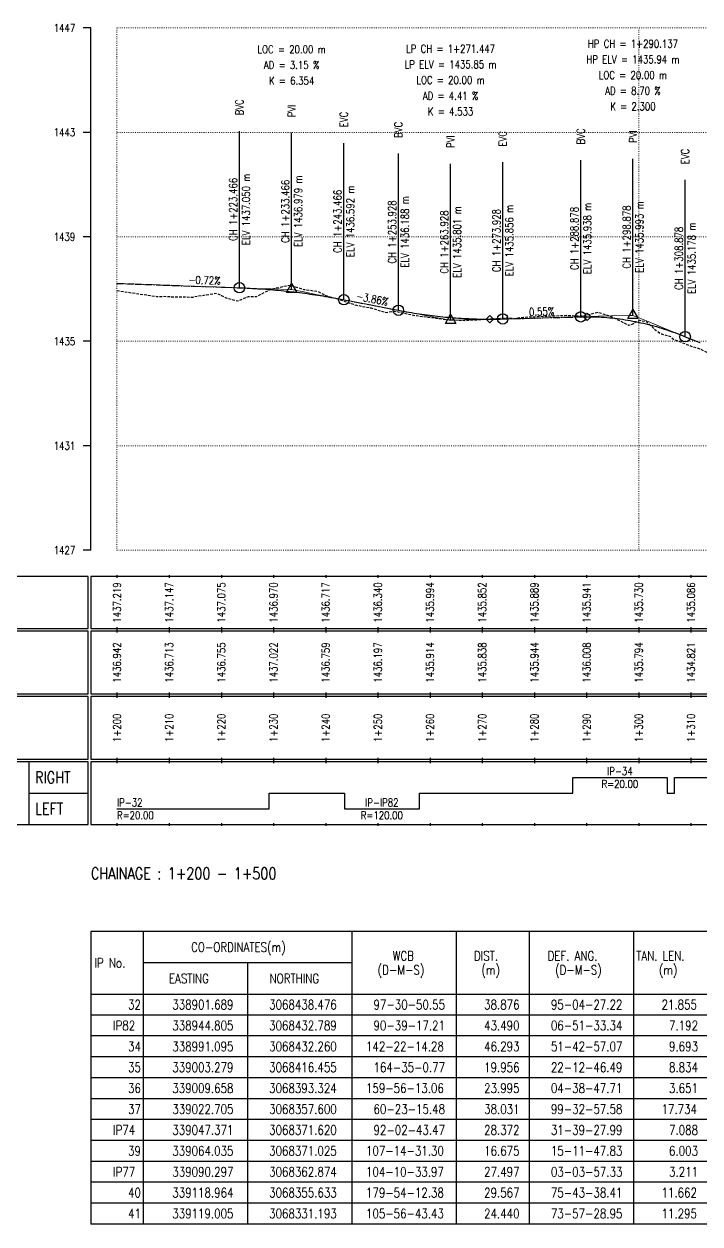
# Model space of a CAD drawing. Extents: x 337736 to 342002, y 3067251 to 3069533.
# Drawn here: x 339757.6 to 339887.1, y 3067258.7 to 3067488.5 of the extents above; entities that cross this region are included whole.
import ezdxf
from ezdxf.enums import TextEntityAlignment as Align

# ---------------------------------------------------------------- set-up
doc = ezdxf.new("R2010")
doc.units = 0
doc.header["$MEASUREMENT"] = 0
for name, pattern in [('Center', [2, 1.25, -0.25, 0.25, -0.25]), ('Dashed', [0.75, 0.5, -0.25]), ('Dot', [0.25, 0, -0.25])]:
    doc.linetypes.add(name, pattern=pattern)
for name, color, linetype, lineweight in [('Chainage Range', 7, 'Continuous', 25), ('Grids', 9, 'Dot', 13), ('Vertical Alignment', 5, 'Center', 30), ('VIP Line', 2, 'Continuous', 5)]:
    doc.layers.add(name, color=color, linetype=linetype, lineweight=lineweight)
for name, color, linetype in [('Chainage_TXT', 7, 'Continuous'), ('DesignRL_TXT', 5, 'Continuous'), ('ExistRL_TXT', 3, 'Continuous'), ('GL', 3, 'Dashed'), ('Grade Text', 7, 'Continuous'), ('HC_Data', 7, 'Continuous'), ('HL Point', 2, 'Continuous'), ('Horizontal Alignment', 7, 'Continuous'), ('Scale Line', 1, 'Continuous'), ('Title Box Text', 7, 'Continuous'), ('TitleBox', 7, 'Continuous'), ('VIP Mark', 7, 'Continuous')]:
    doc.layers.add(name, color=color, linetype=linetype)
doc.styles.get("Standard").update_dxf_attribs({"font": 'simplex.shx'})

msp = doc.modelspace()

# ---------------------------------------------------------------- linework, layer by layer
at = {"layer": 'GL', "flags": 128}
msp.add_lwpolyline([(339775.39, 3067437.44), (339778.87, 3067436.93), (339782.97, 3067436.34), (339783.69, 3067436.3), (339784.27, 3067436.37), (339786.12, 3067436.26), (339789.98, 3067436.2), (339790.25, 3067436.29), (339794.48, 3067436.95), (339795.39, 3067436.51), (339796.12, 3067436.14), (339798.49, 3067435.46), (339800.58, 3067436.33), (339802.11, 3067436.33), (339804.93, 3067437.75), (339808.55, 3067438.5), (339808.86, 3067438.4), (339811.18, 3067437.68), (339813.84, 3067437.3), (339815.39, 3067436.53), (339815.63, 3067436.41), (339817.83, 3067435.79), (339821.29, 3067434.64), (339824.01, 3067434.14), (339826.9, 3067433.26), (339828.6, 3067433.5), (339832.67, 3067432.65), (339835.39, 3067432.3), (339838.58, 3067431.9), (339839.32, 3067431.87), (339842.05, 3067431.74), (339846.5, 3067431.98), (339850.18, 3067432.23), (339851.52, 3067432.13), (339853.3, 3067432.37), (339855.39, 3067432.45), (339856.99, 3067432.52), (339861.49, 3067432.71), (339863.35, 3067432.6), (339864.76, 3067432.62), (339867.59, 3067433.31), (339870.07, 3067432.48), (339873.46, 3067430.84), (339873.95, 3067430.95), (339874.27, 3067431.11), (339875.39, 3067431.7), (339875.58, 3067431.8), (339876.89, 3067431.46), (339878.69, 3067429.79), (339879.75, 3067429.14), (339881.47, 3067428.65), (339882.11, 3067428.1), (339885.44, 3067426.82), (339887.16, 3067426.28), (339889.75, 3067424.96), (339892.23, 3067424.06), (339894.72, 3067423.27), (339895.39, 3067422.85), (339895.96, 3067422.51), (339896.57, 3067422.48), (339896.79, 3067422.3), (339897.95, 3067423.15), (339901.36, 3067421.23), (339903.63, 3067420.4), (339907.68, 3067415.84), (339908.94, 3067415.26), (339912.41, 3067413.81), (339914.84, 3067412.25), (339915.39, 3067411.92), (339917.37, 3067410.81), (339917.48, 3067410.75), (339917.64, 3067410.68), (339921.03, 3067409.95), (339924.17, 3067409.22), (339925.66, 3067409.53), (339926.87, 3067409.12), (339930.22, 3067408.42), (339931.71, 3067408.29), (339935.12, 3067407.33), (339935.26, 3067407.29), (339935.39, 3067407.28), (339936.54, 3067407.16), (339942.15, 3067406.76), (339942.77, 3067406.55), (339942.77, 3067406.68), (339944.04, 3067406.37), (339946.23, 3067406.5), (339948.18, 3067406.46), (339951.22, 3067406.69), (339951.67, 3067406.73), (339952.17, 3067406.8), (339953.03, 3067406.83), (339955.29, 3067406.95), (339955.39, 3067406.98), (339957.87, 3067407.47), (339959.32, 3067408.26), (339960.53, 3067408.3), (339962.26, 3067408.5), (339963.51, 3067408.78), (339967.03, 3067409.68), (339970.09, 3067410.47), (339970.27, 3067410.53), (339971.79, 3067411.85), (339973.67, 3067412.52), (339974.96, 3067412.79), (339975.39, 3067412.9), (339976.52, 3067413.2), (339978.91, 3067413.83), (339979.68, 3067414.04), (339981.11, 3067414.24), (339982.4, 3067414.65), (339984.25, 3067415.35), (339985.59, 3067415.87), (339985.97, 3067416.04), (339987.09, 3067416.86), (339987.12, 3067416.88), (339987.43, 3067417.01), (339990.01, 3067418.36), (339990.7, 3067418.79), (339990.71, 3067418.8), (339992.77, 3067419.15), (339993.18, 3067419.1), (339993.63, 3067419.02), (339995.39, 3067418.96), (339997.27, 3067418.9), (339998.86, 3067418.58), (339999.28, 3067418.48), (340001.67, 3067417.95), (340004.78, 3067417.13), (340005.9, 3067416.83), (340007.08, 3067416.61), (340009.65, 3067415.44), (340012.33, 3067414.22), (340015.32, 3067412.48), (340015.39, 3067412.45), (340017.19, 3067411.56), (340020.71, 3067410.07), (340021.63, 3067409.88), (340024.18, 3067409.49), (340024.97, 3067408.11), (340025.88, 3067407.28), (340027.93, 3067406.48), (340028.72, 3067405.28), (340029.81, 3067404.68), (340032.66, 3067402.74), (340033.31, 3067401.97), (340034.58, 3067401.75), (340035.39, 3067401.4), (340035.6, 3067401.3), (340037.14, 3067400.55), (340037.93, 3067400.29), (340038.26, 3067400.23), (340040.51, 3067398.61), (340041.6, 3067398.05), (340041.95, 3067397.88), (340042.78, 3067397.2), (340043.49, 3067396.64), (340045.56, 3067396.33), (340047.54, 3067395.66), (340047.72, 3067395.66), (340048.59, 3067395.37), (340050.71, 3067395.36), (340051.84, 3067395.35), (340053.7, 3067394.84), (340054.56, 3067394.73), (340055.39, 3067394.67), (340057.6, 3067394.61), (340059.43, 3067394.46), (340059.62, 3067394.47), (340060.16, 3067394.49), (340063.51, 3067394.87), (340064.44, 3067394.84), (340066.57, 3067395.51), (340067.89, 3067395.4), (340070.21, 3067395.21), (340073, 3067395), (340075.39, 3067395)], dxfattribs=at)
at = {"layer": 'Grids'}
for p, q in [((339775.39, 3067487.73), (340075.39, 3067487.73)), ((339775.39, 3067387.73), (339775.39, 3067487.73)), ((339875.39, 3067387.73), (339875.39, 3067487.73)), ((339775.39, 3067467.73), (340075.39, 3067467.73)), ((339775.39, 3067447.73), (340075.39, 3067447.73)), ((339775.39, 3067427.73), (340075.39, 3067427.73)), ((339775.39, 3067407.73), (340075.39, 3067407.73)), ((339775.39, 3067387.73), (340075.39, 3067387.73))]:
    msp.add_line(p, q, dxfattribs=at)
at = {"layer": 'HC_Data'}
for p, q in [((339780.39, 3067314.73), (339780.39, 3067302.73)), ((339820.39, 3067314.73), (339820.39, 3067302.73)), ((339840.39, 3067314.73), (339840.39, 3067302.73)), ((339854.39, 3067314.73), (339854.39, 3067302.73)), ((339874.39, 3067314.73), (339874.39, 3067302.73)), ((339820.39, 3067308.73), (339780.39, 3067308.73)), ((339800.39, 3067308.73), (339800.39, 3067302.73)), ((339770.39, 3067302.73), (339770.39, 3067258.73)), ((339780.39, 3067302.73), (339780.39, 3067258.73)), ((339800.39, 3067302.73), (339800.39, 3067258.73)), ((339820.39, 3067302.73), (339820.39, 3067258.73)), ((339840.39, 3067302.73), (339840.39, 3067258.73)), ((339854.39, 3067302.73), (339854.39, 3067258.73)), ((339874.39, 3067302.73), (339874.39, 3067258.73)), ((340002.39, 3067298.73), (339770.39, 3067298.73)), ((340002.39, 3067294.73), (339770.39, 3067294.73)), ((340002.39, 3067290.73), (339770.39, 3067290.73)), ((340002.39, 3067286.73), (339770.39, 3067286.73)), ((340002.39, 3067282.73), (339770.39, 3067282.73)), ((340002.39, 3067278.73), (339770.39, 3067278.73)), ((340002.39, 3067274.73), (339770.39, 3067274.73)), ((340002.39, 3067270.73), (339770.39, 3067270.73)), ((340002.39, 3067266.73), (339770.39, 3067266.73)), ((340002.39, 3067262.73), (339770.39, 3067262.73)), ((340002.39, 3067258.73), (339770.39, 3067258.73))]:
    msp.add_line(p, q, dxfattribs=at)
msp.add_lwpolyline([(339770.39, 3067314.73), (339770.39, 3067302.73), (340002.39, 3067302.73), (340002.39, 3067314.73), (339770.39, 3067314.73)], dxfattribs=at)
at = {"layer": 'HL Point'}
for points in [[(339846.13, 3067431.98), (339846.84, 3067432.69), (339847.55, 3067431.98), (339846.84, 3067431.27), (339846.13, 3067431.98)], [(339864.82, 3067432.44), (339865.53, 3067433.15), (339866.24, 3067432.44), (339865.53, 3067431.73), (339864.82, 3067432.44)]]:
    msp.add_lwpolyline(points, dxfattribs=at)
at = {"layer": 'Horizontal Alignment'}
msp.add_lwpolyline([(339775.39, 3067338.23), (339804.53, 3067338.23), (339804.53, 3067341.23), (339818.97, 3067341.23), (339818.97, 3067338.23), (339833.34, 3067338.23), (339833.34, 3067341.23), (339862.74, 3067341.23), (339862.74, 3067344.23), (339880.8, 3067344.23), (339880.8, 3067341.23), (339882.22, 3067341.23), (339882.22, 3067344.23), (339899.67, 3067344.23)], dxfattribs=at)
at = {"layer": 'Scale Line'}
for p, q in [((339770.39, 3067487.73), (339768.89, 3067487.73)), ((339770.39, 3067387.73), (339770.39, 3067487.73)), ((339770.39, 3067467.73), (339768.89, 3067467.73)), ((339770.39, 3067447.73), (339768.89, 3067447.73)), ((339770.39, 3067427.73), (339768.89, 3067427.73)), ((339770.39, 3067407.73), (339768.89, 3067407.73)), ((339770.39, 3067387.73), (339768.89, 3067387.73))]:
    msp.add_line(p, q, dxfattribs=at)
at = {"layer": 'TitleBox'}
for p, q in [((339775.39, 3067382.98), (339775.39, 3067382.48)), ((339785.39, 3067382.98), (339785.39, 3067382.48)), ((339795.39, 3067382.98), (339795.39, 3067382.48)), ((339805.39, 3067382.98), (339805.39, 3067382.48)), ((339815.39, 3067382.98), (339815.39, 3067382.48)), ((339825.39, 3067382.98), (339825.39, 3067382.48)), ((339835.39, 3067382.98), (339835.39, 3067382.48)), ((339845.39, 3067382.98), (339845.39, 3067382.48)), ((339855.39, 3067382.98), (339855.39, 3067382.48)), ((339865.39, 3067382.98), (339865.39, 3067382.48)), ((339875.39, 3067382.98), (339875.39, 3067382.48)), ((339885.39, 3067382.98), (339885.39, 3067382.48)), ((339775.39, 3067372.98), (339775.39, 3067372.48)), ((339775.39, 3067372.48), (339775.39, 3067371.98)), ((339785.39, 3067372.98), (339785.39, 3067372.48)), ((339785.39, 3067372.48), (339785.39, 3067371.98)), ((339795.39, 3067372.98), (339795.39, 3067372.48)), ((339795.39, 3067372.48), (339795.39, 3067371.98)), ((339805.39, 3067372.98), (339805.39, 3067372.48)), ((339805.39, 3067372.48), (339805.39, 3067371.98)), ((339815.39, 3067372.98), (339815.39, 3067372.48)), ((339815.39, 3067372.48), (339815.39, 3067371.98)), ((339825.39, 3067372.98), (339825.39, 3067372.48)), ((339825.39, 3067372.48), (339825.39, 3067371.98)), ((339835.39, 3067372.98), (339835.39, 3067372.48)), ((339835.39, 3067372.48), (339835.39, 3067371.98)), ((339845.39, 3067372.98), (339845.39, 3067372.48)), ((339845.39, 3067372.48), (339845.39, 3067371.98)), ((339855.39, 3067372.98), (339855.39, 3067372.48)), ((339855.39, 3067372.48), (339855.39, 3067371.98)), ((339865.39, 3067372.98), (339865.39, 3067372.48)), ((339865.39, 3067372.48), (339865.39, 3067371.98)), ((339875.39, 3067372.98), (339875.39, 3067372.48)), ((339875.39, 3067372.48), (339875.39, 3067371.98)), ((339885.39, 3067372.98), (339885.39, 3067372.48)), ((339885.39, 3067372.48), (339885.39, 3067371.98)), ((339775.39, 3067360.48), (339775.39, 3067359.98)), ((339785.39, 3067360.48), (339785.39, 3067359.98)), ((339795.39, 3067360.48), (339795.39, 3067359.98)), ((339805.39, 3067360.48), (339805.39, 3067359.98)), ((339815.39, 3067360.48), (339815.39, 3067359.98)), ((339825.39, 3067360.48), (339825.39, 3067359.98)), ((339835.39, 3067360.48), (339835.39, 3067359.98)), ((339845.39, 3067360.48), (339845.39, 3067359.98)), ((339855.39, 3067360.48), (339855.39, 3067359.98)), ((339865.39, 3067360.48), (339865.39, 3067359.98)), ((339875.39, 3067360.48), (339875.39, 3067359.98)), ((339885.39, 3067360.48), (339885.39, 3067359.98)), ((339775.39, 3067359.98), (339775.39, 3067359.48)), ((339785.39, 3067359.98), (339785.39, 3067359.48)), ((339795.39, 3067359.98), (339795.39, 3067359.48)), ((339805.39, 3067359.98), (339805.39, 3067359.48)), ((339815.39, 3067359.98), (339815.39, 3067359.48)), ((339825.39, 3067359.98), (339825.39, 3067359.48)), ((339835.39, 3067359.98), (339835.39, 3067359.48)), ((339845.39, 3067359.98), (339845.39, 3067359.48)), ((339855.39, 3067359.98), (339855.39, 3067359.48)), ((339865.39, 3067359.98), (339865.39, 3067359.48)), ((339875.39, 3067359.98), (339875.39, 3067359.48)), ((339885.39, 3067359.98), (339885.39, 3067359.48)), ((339758.56, 3067335.23), (339758.56, 3067347.23)), ((339775.39, 3067347.98), (339775.39, 3067347.48)), ((339775.39, 3067347.48), (339775.39, 3067346.98)), ((339785.39, 3067347.98), (339785.39, 3067347.48)), ((339785.39, 3067347.48), (339785.39, 3067346.98)), ((339795.39, 3067347.98), (339795.39, 3067347.48)), ((339795.39, 3067347.48), (339795.39, 3067346.98)), ((339805.39, 3067347.98), (339805.39, 3067347.48)), ((339805.39, 3067347.48), (339805.39, 3067346.98)), ((339815.39, 3067347.98), (339815.39, 3067347.48)), ((339815.39, 3067347.48), (339815.39, 3067346.98)), ((339825.39, 3067347.98), (339825.39, 3067347.48)), ((339825.39, 3067347.48), (339825.39, 3067346.98)), ((339835.39, 3067347.98), (339835.39, 3067347.48)), ((339835.39, 3067347.48), (339835.39, 3067346.98)), ((339845.39, 3067347.98), (339845.39, 3067347.48)), ((339845.39, 3067347.48), (339845.39, 3067346.98)), ((339855.39, 3067347.98), (339855.39, 3067347.48)), ((339855.39, 3067347.48), (339855.39, 3067346.98)), ((339865.39, 3067347.98), (339865.39, 3067347.48)), ((339865.39, 3067347.48), (339865.39, 3067346.98)), ((339875.39, 3067347.98), (339875.39, 3067347.48)), ((339875.39, 3067347.48), (339875.39, 3067346.98)), ((339885.39, 3067347.98), (339885.39, 3067347.48)), ((339885.39, 3067347.48), (339885.39, 3067346.98)), ((339758.56, 3067341.23), (339769.89, 3067341.23)), ((339775.39, 3067335.48), (339775.39, 3067334.98)), ((339785.39, 3067335.48), (339785.39, 3067334.98)), ((339795.39, 3067335.48), (339795.39, 3067334.98)), ((339805.39, 3067335.48), (339805.39, 3067334.98)), ((339815.39, 3067335.48), (339815.39, 3067334.98)), ((339825.39, 3067335.48), (339825.39, 3067334.98)), ((339835.39, 3067335.48), (339835.39, 3067334.98)), ((339845.39, 3067335.48), (339845.39, 3067334.98)), ((339855.39, 3067335.48), (339855.39, 3067334.98)), ((339865.39, 3067335.48), (339865.39, 3067334.98)), ((339875.39, 3067335.48), (339875.39, 3067334.98)), ((339885.39, 3067335.48), (339885.39, 3067334.98))]:
    msp.add_line(p, q, dxfattribs=at)
for points in [[(339769.89, 3067382.73), (339735.89, 3067382.73), (339735.89, 3067372.73), (339769.89, 3067372.73)], [(339770.39, 3067372.73), (340080.39, 3067372.73), (340080.39, 3067382.73), (339770.39, 3067382.73)], [(339769.89, 3067372.23), (339735.89, 3067372.23), (339735.89, 3067360.23), (339769.89, 3067360.23)], [(339770.39, 3067360.23), (340080.39, 3067360.23), (340080.39, 3067372.23), (339770.39, 3067372.23)], [(339769.89, 3067359.73), (339735.89, 3067359.73), (339735.89, 3067347.73), (339769.89, 3067347.73)], [(339770.39, 3067347.73), (340080.39, 3067347.73), (340080.39, 3067359.73), (339770.39, 3067359.73)], [(339769.89, 3067347.23), (339735.89, 3067347.23), (339735.89, 3067335.23), (339769.89, 3067335.23)], [(339770.39, 3067335.23), (340080.39, 3067335.23), (340080.39, 3067347.23), (339770.39, 3067347.23)]]:
    msp.add_lwpolyline(points, close=True, dxfattribs=at)
at = {"layer": 'Vertical Alignment'}
msp.add_lwpolyline([(339775.39, 3067438.83), (339778.87, 3067438.7), (339782.97, 3067438.56), (339783.69, 3067438.53), (339784.27, 3067438.51), (339786.12, 3067438.44), (339789.98, 3067438.3), (339790.25, 3067438.3), (339794.48, 3067438.14), (339795.39, 3067438.11), (339796.12, 3067438.08), (339798.49, 3067438), (339798.86, 3067437.99), (339799.36, 3067437.97), (339799.86, 3067437.95), (339800.36, 3067437.92), (339800.86, 3067437.9), (339801.36, 3067437.87), (339801.86, 3067437.84), (339802.36, 3067437.81), (339802.86, 3067437.78), (339803.36, 3067437.75), (339803.86, 3067437.71), (339804.36, 3067437.67), (339804.86, 3067437.63), (339805.36, 3067437.59), (339805.86, 3067437.54), (339806.36, 3067437.5), (339806.86, 3067437.45), (339807.36, 3067437.4), (339807.86, 3067437.35), (339808.36, 3067437.29), (339808.86, 3067437.23), (339809.36, 3067437.18), (339809.86, 3067437.12), (339810.36, 3067437.05), (339810.86, 3067436.99), (339811.36, 3067436.92), (339811.86, 3067436.86), (339812.36, 3067436.79), (339812.86, 3067436.71), (339813.36, 3067436.64), (339813.86, 3067436.56), (339814.36, 3067436.49), (339814.86, 3067436.41), (339815.36, 3067436.32), (339815.86, 3067436.24), (339816.36, 3067436.15), (339816.86, 3067436.07), (339817.36, 3067435.98), (339817.86, 3067435.89), (339818.36, 3067435.79), (339818.86, 3067435.7), (339818.86, 3067435.7), (339821.29, 3067435.23), (339824.01, 3067434.7), (339826.9, 3067434.14), (339828.6, 3067433.81), (339829.32, 3067433.67), (339829.82, 3067433.58), (339830.32, 3067433.49), (339830.82, 3067433.4), (339831.32, 3067433.31), (339831.82, 3067433.23), (339832.32, 3067433.14), (339832.82, 3067433.07), (339833.32, 3067432.99), (339833.82, 3067432.92), (339834.32, 3067432.85), (339834.82, 3067432.78), (339835.32, 3067432.71), (339835.82, 3067432.65), (339836.32, 3067432.59), (339836.82, 3067432.54), (339837.32, 3067432.48), (339837.82, 3067432.43), (339838.32, 3067432.38), (339838.82, 3067432.34), (339839.32, 3067432.29), (339839.82, 3067432.25), (339840.32, 3067432.22), (339840.82, 3067432.18), (339841.32, 3067432.15), (339841.82, 3067432.12), (339842.32, 3067432.09), (339842.82, 3067432.07), (339843.32, 3067432.05), (339843.82, 3067432.03), (339844.32, 3067432.02), (339844.82, 3067432), (339845.32, 3067431.99), (339845.82, 3067431.99), (339846.32, 3067431.98), (339846.82, 3067431.98), (339847.32, 3067431.98), (339847.82, 3067431.99), (339848.32, 3067431.99), (339848.82, 3067432), (339849.32, 3067432.02), (339849.32, 3067432.02), (339850.18, 3067432.04), (339851.52, 3067432.08), (339853.3, 3067432.12), (339855.39, 3067432.18), (339856.99, 3067432.23), (339861.49, 3067432.35), (339863.35, 3067432.4), (339864.27, 3067432.42), (339864.77, 3067432.44), (339865.27, 3067432.44), (339865.77, 3067432.44), (339866.27, 3067432.44), (339866.77, 3067432.43), (339867.27, 3067432.41), (339867.77, 3067432.39), (339868.27, 3067432.36), (339868.77, 3067432.33), (339869.27, 3067432.29), (339869.77, 3067432.25), (339870.27, 3067432.2), (339870.77, 3067432.14), (339871.27, 3067432.08), (339871.77, 3067432.02), (339872.27, 3067431.95), (339872.77, 3067431.87), (339873.27, 3067431.79), (339873.77, 3067431.7), (339874.27, 3067431.61), (339874.77, 3067431.51), (339875.27, 3067431.41), (339875.77, 3067431.3), (339876.27, 3067431.19), (339876.77, 3067431.07), (339877.27, 3067430.94), (339877.77, 3067430.81), (339878.27, 3067430.68), (339878.77, 3067430.54), (339879.27, 3067430.39), (339879.77, 3067430.24), (339880.27, 3067430.08), (339880.77, 3067429.92), (339881.27, 3067429.75), (339881.77, 3067429.57), (339882.27, 3067429.39), (339882.77, 3067429.21), (339883.27, 3067429.02), (339883.77, 3067428.82), (339884.27, 3067428.62), (339884.27, 3067428.62), (339885.44, 3067428.15), (339887.16, 3067427.45)], dxfattribs=at)
at = {"layer": 'VIP Line'}
msp.add_lwpolyline([(339775.39, 3067438.83), (339778.87, 3067438.7), (339782.97, 3067438.56), (339783.69, 3067438.53), (339784.27, 3067438.51), (339786.12, 3067438.44), (339789.98, 3067438.3), (339790.25, 3067438.3), (339794.48, 3067438.14), (339795.39, 3067438.11), (339796.12, 3067438.08), (339798.49, 3067438), (339800.58, 3067437.92), (339802.11, 3067437.87), (339804.93, 3067437.77), (339808.55, 3067437.64), (339808.86, 3067437.63), (339811.18, 3067437.18), (339813.84, 3067436.66), (339815.39, 3067436.37), (339815.63, 3067436.32), (339817.83, 3067435.89), (339821.29, 3067435.23), (339824.01, 3067434.7), (339826.9, 3067434.14), (339828.6, 3067433.81), (339832.67, 3067433.03), (339835.39, 3067432.5), (339838.58, 3067431.89), (339839.32, 3067431.74), (339842.05, 3067431.82), (339846.5, 3067431.94), (339850.18, 3067432.04), (339851.52, 3067432.08), (339853.3, 3067432.12), (339855.39, 3067432.18), (339856.99, 3067432.23), (339861.49, 3067432.35), (339863.35, 3067432.4), (339864.76, 3067432.44), (339867.59, 3067432.52), (339870.07, 3067432.58), (339873.46, 3067432.68), (339873.95, 3067432.69), (339874.27, 3067432.7), (339875.39, 3067432.24), (339875.58, 3067432.17), (339876.89, 3067431.63), (339878.69, 3067430.9), (339879.75, 3067430.47), (339881.47, 3067429.77), (339882.11, 3067429.51), (339885.44, 3067428.15), (339887.16, 3067427.45)], dxfattribs=at)
at = {"layer": 'VIP Mark'}
for p, q in [((339798.86, 3067437.99), (339798.86, 3067467.99)), ((339808.86, 3067437.63), (339808.86, 3067467.63)), ((339818.86, 3067435.7), (339818.86, 3067465.7)), ((339829.32, 3067433.67), (339829.32, 3067463.67)), ((339839.32, 3067431.74), (339839.32, 3067461.74)), ((339849.32, 3067432.02), (339849.32, 3067462.02)), ((339864.27, 3067432.42), (339864.27, 3067462.42)), ((339874.27, 3067432.7), (339874.27, 3067462.7)), ((339884.27, 3067428.62), (339884.27, 3067458.62))]:
    msp.add_line(p, q, dxfattribs=at)
for points in [[(339807.86, 3067437.05), (339808.86, 3067438.78), (339809.86, 3067437.05), (339807.86, 3067437.05)], [(339873.27, 3067432.12), (339874.27, 3067433.85), (339875.27, 3067432.12), (339873.27, 3067432.12)], [(339838.32, 3067431.16), (339839.32, 3067432.9), (339840.32, 3067431.16), (339838.32, 3067431.16)]]:
    msp.add_lwpolyline(points, dxfattribs=at)
for centre in [(339798.86, 3067437.99), (339818.86, 3067435.7), (339829.32, 3067433.67), (339849.32, 3067432.02), (339864.27, 3067432.42), (339884.27, 3067428.62)]:
    msp.add_circle(centre, 1, dxfattribs=at)

# ---------------------------------------------------------------- texts
at = {"width": 0.8}
for s, p in [('1447', (339767.39, 3067487.73)), ('1443', (339767.39, 3067467.73)), ('1439', (339767.39, 3067447.73)), ('1435', (339767.39, 3067427.73)), ('1431', (339767.39, 3067407.73)), ('1427', (339767.39, 3067387.73))]:
    msp.add_text(s, height=1.5, dxfattribs=at).set_placement(p, align=Align.MIDDLE_RIGHT)
at = {"layer": 'Chainage Range', "width": 0.8}
msp.add_text('CHAINAGE : 1+200 - 1+500', height=2.25, dxfattribs=at).set_placement((339770.39, 3067324.73))
at = {"layer": 'Chainage_TXT', "width": 0.8}
for s, p in [('1+200', (339775.39, 3067353.73)), ('1+210', (339785.39, 3067353.73)), ('1+220', (339795.39, 3067353.73)), ('1+230', (339805.39, 3067353.73)), ('1+240', (339815.39, 3067353.73)), ('1+250', (339825.39, 3067353.73)), ('1+260', (339835.39, 3067353.73)), ('1+270', (339845.39, 3067353.73)), ('1+280', (339855.39, 3067353.73)), ('1+290', (339865.39, 3067353.73)), ('1+300', (339875.39, 3067353.73)), ('1+310', (339885.39, 3067353.73))]:
    msp.add_text(s, height=1.5, rotation=90, dxfattribs=at).set_placement(p, align=Align.MIDDLE_CENTER)
at = {"layer": 'DesignRL_TXT', "width": 0.8}
for s, p in [('1437.219', (339775.39, 3067377.73)), ('1437.147', (339785.39, 3067377.73)), ('1437.075', (339795.39, 3067377.73)), ('1436.970', (339805.39, 3067377.73)), ('1436.717', (339815.39, 3067377.73)), ('1436.340', (339825.39, 3067377.73)), ('1435.994', (339835.39, 3067377.73)), ('1435.852', (339845.39, 3067377.73)), ('1435.889', (339855.39, 3067377.73)), ('1435.941', (339865.39, 3067377.73)), ('1435.730', (339875.39, 3067377.73)), ('1435.086', (339885.39, 3067377.73))]:
    msp.add_text(s, height=1.5, rotation=90, dxfattribs=at).set_placement(p, align=Align.MIDDLE_CENTER)
at = {"layer": 'ExistRL_TXT', "width": 0.8}
for s, p in [('1436.942', (339775.39, 3067366.23)), ('1436.713', (339785.39, 3067366.23)), ('1436.755', (339795.39, 3067366.23)), ('1437.022', (339805.39, 3067366.23)), ('1436.759', (339815.39, 3067366.23)), ('1436.197', (339825.39, 3067366.23)), ('1435.914', (339835.39, 3067366.23)), ('1435.838', (339845.39, 3067366.23)), ('1435.944', (339855.39, 3067366.23)), ('1436.008', (339865.39, 3067366.23)), ('1435.794', (339875.39, 3067366.23)), ('1434.821', (339885.39, 3067366.23))]:
    msp.add_text(s, height=1.5, rotation=90, dxfattribs=at).set_placement(p, align=Align.MIDDLE_CENTER)
at = {"layer": 'Grade Text', "width": 0.8}
for s, rotation, p in [('-0.72%', 357.9467, (339792.13, 3067438.23)), ('-3.86%', 349.0632, (339824.09, 3067434.68)), ('0.55%', 1.5677, (339856.8, 3067432.22))]:
    msp.add_text(s, height=1.5, rotation=rotation, dxfattribs=at).set_placement(p, align=Align.BOTTOM_CENTER)
at = {"layer": 'HC_Data', "width": 0.8}
for s, p in [('CO-ORDINATES(m)', (339789.59, 3067310.83)), ('IP No.', (339771.07, 3067307.83)), ('WCB', (339828.23, 3067309.18)), ('DIST.', (339843.79, 3067309.18)), ('DEF. ANG.', (339857.91, 3067309.18)), ('TAN. LEN.', (339874.91, 3067309.18)), ('(D-M-S)', (339825.35, 3067306.48)), ('(m)', (339845.23, 3067306.48)), ('(D-M-S)', (339859.35, 3067306.48)), ('(m)', (339879.23, 3067306.48)), ('EASTING', (339785.35, 3067304.83)), ('NORTHING', (339804.63, 3067304.83)), ('32', (339777.51, 3067299.83)), ('338901.689', (339785.99, 3067299.83)), ('3068438.476', (339804.55, 3067299.83)), ('97-30-50.55', (339824.55, 3067299.83)), ('38.876', (339845.75, 3067299.83)), ('95-04-27.22', (339858.55, 3067299.83)), ('21.855', (339879.75, 3067299.83)), ('IP82', (339774.63, 3067295.83)), ('338944.805', (339785.99, 3067295.83)), ('3068432.789', (339804.55, 3067295.83)), ('90-39-17.21', (339824.55, 3067295.83)), ('43.490', (339845.75, 3067295.83)), ('06-51-33.34', (339858.55, 3067295.83)), ('7.192', (339881.19, 3067295.83)), ('34', (339777.51, 3067291.83)), ('338991.095', (339785.99, 3067291.83)), ('3068432.260', (339804.55, 3067291.83)), ('142-22-14.28', (339823.11, 3067291.83)), ('46.293', (339845.75, 3067291.83)), ('51-42-57.07', (339858.55, 3067291.83)), ('9.693', (339881.19, 3067291.83)), ('35', (339777.51, 3067287.83)), ('339003.279', (339785.99, 3067287.83)), ('3068416.455', (339804.55, 3067287.83)), ('164-35-0.77', (339824.55, 3067287.83)), ('19.956', (339845.75, 3067287.83)), ('22-12-46.49', (339858.55, 3067287.83)), ('8.834', (339881.19, 3067287.83)), ('36', (339777.51, 3067283.83)), ('339009.658', (339785.99, 3067283.83)), ('3068393.324', (339804.55, 3067283.83)), ('159-56-13.06', (339823.11, 3067283.83)), ('23.995', (339845.75, 3067283.83)), ('04-38-47.71', (339858.55, 3067283.83)), ('3.651', (339881.19, 3067283.83)), ('37', (339777.51, 3067279.83)), ('339022.705', (339785.99, 3067279.83)), ('3068357.600', (339804.55, 3067279.83)), ('60-23-15.48', (339824.55, 3067279.83)), ('38.031', (339845.75, 3067279.83)), ('99-32-57.58', (339858.55, 3067279.83)), ('17.734', (339879.75, 3067279.83)), ('IP74', (339774.63, 3067275.83)), ('339047.371', (339785.99, 3067275.83)), ('3068371.620', (339804.55, 3067275.83)), ('92-02-43.47', (339824.55, 3067275.83)), ('28.372', (339845.75, 3067275.83)), ('31-39-27.99', (339858.55, 3067275.83)), ('7.088', (339881.19, 3067275.83)), ('39', (339777.51, 3067271.83)), ('339064.035', (339785.99, 3067271.83)), ('3068371.025', (339804.55, 3067271.83)), ('107-14-31.30', (339823.11, 3067271.83)), ('16.675', (339845.75, 3067271.83)), ('15-11-47.83', (339858.55, 3067271.83)), ('6.003', (339881.19, 3067271.83)), ('IP77', (339774.63, 3067267.83)), ('339090.297', (339785.99, 3067267.83)), ('3068362.874', (339804.55, 3067267.83)), ('104-10-33.97', (339823.11, 3067267.83)), ('27.497', (339845.75, 3067267.83)), ('03-03-57.33', (339858.55, 3067267.83)), ('3.211', (339881.19, 3067267.83)), ('40', (339777.51, 3067263.83)), ('339118.964', (339785.99, 3067263.83)), ('3068355.633', (339804.55, 3067263.83)), ('179-54-12.38', (339823.11, 3067263.83)), ('29.567', (339845.75, 3067263.83)), ('75-43-38.41', (339858.55, 3067263.83)), ('11.662', (339879.75, 3067263.83)), ('41', (339777.51, 3067259.83)), ('339119.005', (339785.99, 3067259.83)), ('3068331.193', (339804.55, 3067259.83)), ('105-56-43.43', (339823.11, 3067259.83)), ('24.440', (339845.75, 3067259.83)), ('73-57-28.95', (339858.55, 3067259.83)), ('11.295', (339879.75, 3067259.83))]:
    msp.add_text(s, height=1.8, dxfattribs=at).set_placement(p)
at = {"layer": 'Horizontal Alignment', "width": 0.8}
for s, p in [('IP-34', (339871.77, 3067344.23)), ('IP-IP82', (339826.15, 3067338.23))]:
    msp.add_text(s, height=1.5, dxfattribs=at).set_placement(p, align=Align.BOTTOM_CENTER)
for s, p in [('R=20.00', (339871.77, 3067343.73)), ('R=120.00', (339826.15, 3067337.73))]:
    msp.add_text(s, height=1.5, dxfattribs=at).set_placement(p, align=Align.TOP_CENTER)
msp.add_text('IP-32', height=1.5, dxfattribs=at).set_placement((339775.39, 3067338.23), align=Align.BOTTOM_LEFT)
msp.add_text('R=20.00', height=1.5, dxfattribs=at).set_placement((339775.39, 3067337.73), align=Align.TOP_LEFT)
at = {"layer": 'Title Box Text', "width": 0.8}
for s, p in [('RIGHT', (339759.69, 3067343.11)), ('LEFT', (339759.69, 3067337.11))]:
    msp.add_text(s, height=2.25, dxfattribs=at).set_placement(p)
at = {"layer": 'VIP Mark', "width": 0.8}
for s, p in [('LOC = 20.00 m', (339808.86, 3067483.63)), ('LP CH = 1+271.447', (339839.32, 3067483.74)), ('HP CH = 1+290.137', (339874.27, 3067484.7)), ('HP ELV = 1435.94 m', (339874.27, 3067481.7)), ('AD = 3.15 %', (339808.86, 3067480.63)), ('LP ELV = 1435.85 m', (339839.32, 3067480.74)), ('K = 6.354', (339808.86, 3067477.63)), ('LOC = 20.00 m', (339839.32, 3067477.74)), ('LOC = 20.00 m', (339874.27, 3067478.7)), ('AD = 4.41 %', (339839.32, 3067474.74)), ('AD = 8.70 %', (339874.27, 3067475.7)), ('K = 2.300', (339874.27, 3067472.7)), ('K = 4.533', (339839.32, 3067471.74))]:
    msp.add_text(s, height=1.5, dxfattribs=at).set_placement(p, align=Align.MIDDLE_CENTER)
for s, p in [('BVC', (339798.86, 3067470.99)), ('PVI', (339808.86, 3067470.63)), ('EVC', (339818.86, 3067468.7)), ('BVC', (339829.32, 3067466.67)), ('BVC', (339864.27, 3067465.42)), ('PVI', (339839.32, 3067464.74)), ('EVC', (339849.32, 3067465.02)), ('PVI', (339874.27, 3067465.7)), ('EVC', (339884.27, 3067461.62))]:
    msp.add_text(s, height=1.5, rotation=90, dxfattribs=at).set_placement(p, align=Align.MIDDLE_LEFT)
for s, p in [('ELV 1437.050 m', (339799.36, 3067452.99)), ('ELV 1436.979 m', (339809.36, 3067452.63)), ('ELV 1436.592 m', (339819.36, 3067450.7)), ('ELV 1436.188 m', (339829.82, 3067448.67)), ('ELV 1435.993 m', (339874.77, 3067447.7)), ('ELV 1435.801 m', (339839.82, 3067446.74)), ('ELV 1435.856 m', (339849.82, 3067447.02)), ('ELV 1435.938 m', (339864.77, 3067447.42)), ('ELV 1435.178 m', (339884.77, 3067443.62))]:
    msp.add_text(s, height=1.5, rotation=90, dxfattribs=at).set_placement(p, align=Align.TOP_CENTER)
for s, p in [('CH 1+223.466', (339798.86, 3067452.99)), ('CH 1+233.466', (339808.86, 3067452.63)), ('CH 1+243.466', (339818.86, 3067450.7)), ('CH 1+253.928', (339829.32, 3067448.67)), ('CH 1+263.928', (339839.32, 3067446.74)), ('CH 1+273.928', (339849.32, 3067447.02)), ('CH 1+288.878', (339864.27, 3067447.42)), ('CH 1+298.878', (339874.27, 3067447.7)), ('CH 1+308.878', (339884.27, 3067443.62))]:
    msp.add_text(s, height=1.5, rotation=90, dxfattribs=at).set_placement(p, align=Align.BOTTOM_CENTER)

doc.saveas('drawing.dxf')
